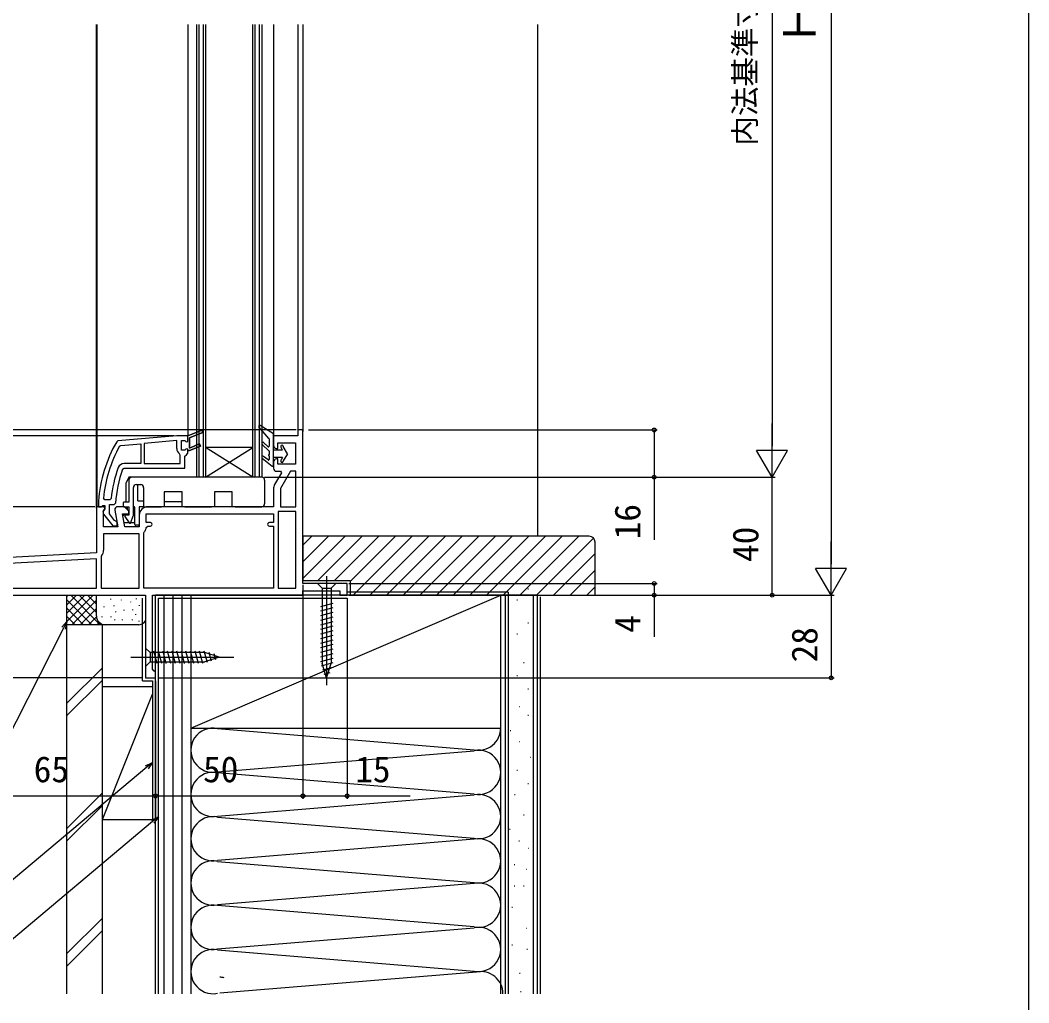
# Model space of a CAD drawing. Units: millimetres, scale not verified. Extents: x -525 to 525, y -783 to 778.
# Drawn here: x 183.1 to 525, y -70.8 to 262.1 of the extents above; entities that cross this region are included whole.
import ezdxf
from ezdxf.enums import TextEntityAlignment as Align

# ---------------------------------------------------------------- set-up
doc = ezdxf.new("R2010")
doc.units = ezdxf.units.MM
doc.header["$LTSCALE"] = 4
for name, color, linetype in [('0-3_YKK_11', 7, 'Continuous'), ('0-5_YKK_12', 2, 'Continuous'), ('0-6_YKK_13', 4, 'Continuous'), ('0-8_YKK_D', 6, 'Continuous'), ('0-9_YKK_ZWAK', 7, 'Continuous'), ('0-A_YSS_K', 3, 'Continuous'), ('0-B_YSS_KE', 3, 'Continuous')]:
    doc.layers.add(name, color=color, linetype=linetype)
doc.styles.add('ＭＳ ゴシック', font='')
doc.styles.get('ＭＳ ゴシック').set_extended_font_data('MS Gothic')

msp = doc.modelspace()

# ---------------------------------------------------------------- linework, layer by layer
at = {"layer": '0-3_YKK_11'}
for p, q in [((216.854, 117.782), (217.247, 118.036)), ((217.869, 109.973), (218.339, 110.3)), ((269, 112.5), (269, 110.3))]:
    msp.add_line(p, q, dxfattribs=at)
for points in [[(165, 67.3), (225.6, 67.3), (225.6, 39.3), (229, 39.3), (229, 41.2), (228.5, 41.7), (228, 42.2), (228, 67.3), (279, 67.3), (279, 68.8), (291.5, 68.8), (291.5, 67.3), (294, 67.3), (294, 71.3), (279, 71.3), (279, 123.3), (277.2, 123.3), (277.2, 121.3), (269, 121.3), (269, 118)], [(244.748, 122.328), (240.5, 120.638), (240.5, 117.164), (243.949, 118.57), (244.251, 117.83), (240.5, 116.3), (240, 116.3), (240, 116.8), (239.41, 116.875), (238.925, 116.5), (237.8, 116.5), (237.8, 119.7), (238.925, 119.7), (239.41, 119.325), (240, 119.4), (240, 121.3), (244.452, 123.072), (240, 121.3), (236.2, 121.3), (216.273, 119.557), (215.885, 119.311)], [(218.339, 110.3), (239, 110.3), (239, 114.4), (239.5, 114.9), (240, 115.4), (240, 116.3), (240.5, 116.3), (244.251, 117.83), (243.949, 118.57), (240.5, 117.164), (240.5, 120.638), (244.748, 122.328)], [(236.2, 117), (236.2, 119.694), (225.2, 118.732), (225.2, 111.9)], [(217.247, 118.036), (224, 118.627), (224, 111.9), (218.339, 111.9)], [(270, 117), (270.5, 117), (270.5, 118.9), (276.5, 118.9), (276.5, 111.7), (270.5, 111.7), (270.5, 113.5), (270, 113.5)], [(225.2, 111.9), (237.4, 111.9), (237.4, 114.809), (237.169, 115.23)], [(270, 109.3), (271.345, 109.3), (271.673, 108.733), (269.389, 104.777)], [(269, 103.327), (269, 97.3), (226.4, 97.3)], [(209.701, 99.148), (209.7, 99.115), (209.7, 97.3), (210.706, 97.3), (211.202, 97.738), (211.8, 97.7), (211.8, 96.6), (211.6, 96.2)], [(213.987, 100.053), (213.49, 99.6), (211.883, 99.6), (211.385, 100.146)], [(215.215, 96.126), (216.207, 90.5), (211.4, 90.5), (211.4, 95.856), (211.942, 96.724), (211.623, 97.3), (209, 97.3), (209, 81.658), (164.948, 79.35)], [(211.413, 94.783), (214.525, 90.8), (216, 90.8), (216, 91.901), (215.525, 92.401), (215.155, 92.592), (213.4, 94.839), (213.4, 98), (214.971, 98), (215.47, 98.471)], [(223.5, 94.4), (223.5, 90.5), (218.644, 90.5), (217.868, 94.9), (220, 94.9), (220, 95.8), (218.5, 97.3), (216.2, 97.3)], [(227.3, 91.9), (225.9, 91.9), (225.9, 94.9), (269, 94.9), (269, 91.9), (267.6, 91.9)], [(225.887, 90.252), (226.384, 90.7), (227.3, 90.7)], [(267.6, 90.7), (269, 90.7), (269, 69.7)], [(223.5, 69.7), (223.5, 88.1), (211.4, 88.1), (211.4, 82.533)], [(269, 69.7), (225.1, 69.7), (225.1, 88.5), (225.238, 88.845)], [(210.718, 80.665), (210.6, 80.343), (210.6, 69.7), (223.5, 69.7)]]:
    msp.add_lwpolyline(points, dxfattribs=at)
for points in [[(276.6, 97.3), (276.6, 109.3), (274.771, 109.3), (271.4, 103.461), (271.4, 97.3)], [(276.6, 69.7), (276.6, 95.7), (270.6, 95.7), (270.6, 69.7)], [(209, 79.656), (166.4, 77.423), (166.4, 69.7), (209, 69.7)]]:
    msp.add_lwpolyline(points, close=True, dxfattribs=at)
for centre, radius, start, end in [((244.6, 122.7), 0.4, 291.69939, 111.69941), ((244.6, 122.7), 0.4, 291.69939, 111.69941), ((255.6, 96.1), 46, 149.69629, 176.20063), ((255.6, 96.1), 44.4, 150.76927, 174.77219), ((238.3, 117), 2.1, 180.00001, 237.42104), ((270, 118), 1, 180.00001, 269.99999), ((270, 112.5), 1, 90.00001, 179.99999), ((255.6, 96.1), 41.8, 159.8128, 174.57386), ((255.6, 96.1), 40.2, 159.81283, 176.6194), ((218.339, 109.8), 2.1, 90, 159.81284), ((270, 110.3), 1, 180.00001, 269.99999), ((271.9, 103.327), 2.9, 150.00001, 180.00002), ((212.2, 95.4), 1, 126.86989, 218.08672), ((216.2, 96.3), 1, 90, 189.99998), ((226.4, 94.4), 2.9, 90.00001, 179.99999), ((223.5, 90.5), 2.4, 316.39716, 354.0622), ((227.3, 91.3), 0.6, 269.99999, 90.00001), ((267.6, 91.3), 0.6, 89.99999, 270.00001), ((208.5, 82.533), 2.9, 319.88081, 0.00001)]:
    msp.add_arc(centre, radius, start, end, dxfattribs=at)
at = {"layer": '0-5_YKK_12'}
for p, q in [((209, 96.801), (209, 260.627)), ((209.199, 97.3), (209.2, 260.627)), ((240, 260.627), (240, 121.299)), ((243, 107.3), (243, 260.627)), ((243.7, 260.627), (243.7, 107.3)), ((245.3, 107.3), (245.3, 260.627)), ((246, 260.627), (246, 107.3)), ((262, 107.3), (262, 260.627)), ((262.7, 260.627), (262.7, 107.3)), ((264.3, 107.3), (264.3, 260.627)), ((265, 260.627), (265, 107.3)), ((269, 260.627), (269, 120.801)), ((277.2, 260.627), (277.2, 122.801)), ((279, 260.627), (279, 122.801)), ((262, 107.3), (246, 117.3)), ((265, 107.3), (243, 107.3))]:
    msp.add_line(p, q, dxfattribs=at)
msp.add_lwpolyline([(246, 107.3), (262, 117.3), (246, 117.3)], dxfattribs=at)
at = {"layer": '0-6_YKK_13'}
for p, q in [((267.452, 120.457), (264.072, 124.405)), ((269, 122.001), (264.46, 124.855)), ((267.5, 120.327), (267.5, 117.752)), ((269, 111.301), (269, 122.001)), ((267.436, 116.26), (265.128, 118.408)), ((267.164, 117.606), (265.672, 118.993)), ((272.055, 116.501), (269, 116.501)), ((271.5, 117.801), (271.5, 117.568)), ((272.055, 116.501), (271.554, 117.368)), ((272.3, 117.801), (272.3, 117.675)), ((273.7, 115.251), (272.3, 117.675)), ((265.154, 113.685), (268.516, 111.064)), ((267.177, 113.128), (265.645, 114.317)), ((267.5, 116.113), (267.5, 114.978)), ((267.5, 114.578), (267.5, 113.286)), ((272.055, 114.001), (269, 114.001)), ((271.5, 112.933), (271.5, 112.701)), ((272.055, 114.001), (271.554, 113.133)), ((273.7, 115.251), (272.3, 112.826)), ((272.3, 112.826), (272.3, 112.701)), ((219.917, 107.134), (219.032, 105.363)), ((220, 106.3), (220, 98.8)), ((221, 107.3), (220.185, 107.3)), ((265, 107.3), (221, 107.3)), ((266, 106.3), (266, 98.3)), ((219, 105.229), (219, 98.8)), ((221.5, 94.272), (221.5, 103.8)), ((222.5, 104.8), (224, 104.8)), ((223, 99.3), (223, 104.8)), ((225, 103.8), (225, 97.3)), ((223, 99.3), (225, 99.3)), ((238, 102.3), (232, 102.3)), ((238, 97.3), (238, 102.3)), ((255, 102.3), (249, 102.3)), ((255, 97.3), (255, 102.3)), ((218, 98.5), (218, 97.6)), ((220, 98.8), (218.3, 98.8)), ((218.3, 97.3), (220, 97.3)), ((219.5, 97), (218.8, 97)), ((219.5, 97), (219.5, 97.3)), ((219.5, 96.3), (219.5, 97)), ((220, 97.3), (220, 94.4)), ((221.7, 97.3), (221.5, 97.3)), ((222, 91.3), (222, 97)), ((225, 97.3), (223.5, 97.3)), ((223.5, 97.3), (223.5, 91.3)), ((225, 97.3), (231, 97.3)), ((232, 99.05), (238, 99.05)), ((239, 97.3), (238, 97.3)), ((251.943, 97.3), (238.943, 97.3)), ((239, 97.3), (248, 97.3)), ((256, 97.3), (255, 97.3)), ((256, 97.3), (265, 97.3)), ((218, 94.5), (218, 94.869)), ((218, 94.5), (218, 94.154)), ((219.5, 94.5), (218, 94.5)), ((218.654, 93.928), (220.126, 91.825)), ((220, 94.4), (218.9, 94.4)), ((219.5, 94.5), (219.5, 94.9)), ((220.654, 91.895), (221.482, 94.169)), ((220.146, 91.8), (218.415, 91.8)), ((221.7, 91.8), (220.598, 91.8)), ((223.2, 91), (222.3, 91)), ((287, 73.8), (286.999, 36.8)), ((285.45, 69.75), (285.45, 44.216)), ((290.1, 71.3), (288.55, 69.75)), ((288.55, 69.75), (288.55, 44.216)), ((289.1, 64.555), (284.9, 63.429)), ((289.1, 63.002), (284.9, 61.877)), ((289.1, 61.449), (284.9, 60.324)), ((289.1, 59.896), (284.9, 58.771)), ((289.1, 58.343), (284.9, 57.218)), ((289.1, 56.79), (284.9, 55.665)), ((289.1, 55.237), (284.9, 54.112)), ((289.1, 53.684), (284.9, 52.559)), ((289.1, 52.131), (284.9, 51.006)), ((225.6, 49.4), (225.6, 43.2)), ((225.6, 49.4), (227.15, 47.85)), ((229.576, 44.2), (228.451, 48.4)), ((231.129, 44.2), (230.004, 48.4)), ((232.682, 44.2), (231.557, 48.4)), ((234.235, 44.2), (233.11, 48.4)), ((235.788, 44.2), (234.663, 48.4)), ((237.341, 44.2), (236.216, 48.4)), ((238.894, 44.2), (237.769, 48.4)), ((240.447, 44.2), (239.321, 48.4)), ((242, 44.2), (240.874, 48.4)), ((243.553, 44.2), (242.427, 48.4)), ((245.106, 44.2), (243.98, 48.4)), ((246.589, 44.459), (245.533, 48.4)), ((248.021, 44.91), (247.208, 47.947)), ((289.1, 50.579), (284.9, 49.453)), ((289.1, 49.026), (284.9, 47.9)), ((220.6, 46.3), (255.6, 46.3)), ((225.6, 43.2), (227.15, 44.75)), ((245.684, 47.85), (227.15, 47.85)), ((227.15, 47.85), (227.15, 44.75)), ((227.15, 44.75), (245.684, 44.75)), ((250.6, 46.3), (245.684, 47.85)), ((250.6, 46.3), (245.684, 44.75)), ((249.453, 45.362), (248.904, 47.412)), ((289.1, 47.473), (284.9, 46.347)), ((289.1, 45.92), (284.9, 44.794)), ((289.1, 44.367), (285.158, 43.311)), ((287, 39.3), (285.45, 44.216)), ((287, 39.3), (285.45, 44.216)), ((288.646, 42.692), (285.61, 41.879)), ((287, 39.3), (288.55, 44.216)), ((288.111, 40.996), (286.061, 40.447))]:
    msp.add_line(p, q, dxfattribs=at)
for points in [[(232, 102.3), (232, 97.3), (231, 97.3)], [(249, 102.3), (249, 97.3), (248, 97.3)], [(290.1, 71.3), (283.9, 71.3), (285.45, 69.75), (288.55, 69.75)]]:
    msp.add_lwpolyline(points, dxfattribs=at)
for centre, radius, start, end in [((264.3, 124.601), 0.3, 57.84718, 220.56105), ((267.3, 120.327), 0.2, 0, 40.56105), ((265.4, 118.701), 0.4, 47.0674, 227.0674), ((267.3, 117.752), 0.2, 227.0674, 0), ((267.3, 116.113), 0.2, 0, 47.0674), ((271.9, 117.801), 0.4, 0, 180), ((271.9, 117.568), 0.4, 180, 210), ((265.4, 114.001), 0.4, 52.18768, 232.05449), ((267.3, 113.286), 0.2, 232.18768, 0), ((267.5, 114.778), 0.2, 90, 270), ((271.9, 112.933), 0.4, 150, 180), ((268.7, 111.301), 0.3, 232.05449, 0), ((271.9, 112.701), 0.4, 180, 0), ((220.185, 107), 0.3, 90, 153.43495), ((221, 106.3), 1, 90, 180), ((265, 106.3), 1, 0, 90), ((219.3, 105.229), 0.3, 153.43495, 180), ((222.5, 103.8), 1, 90, 180), ((224, 103.8), 1, 0, 90), ((218.3, 98.5), 0.3, 90, 180), ((218.3, 97.6), 0.3, 180, 270), ((221.7, 97), 0.3, 0, 90), ((265, 98.3), 1, 270, 0), ((218.9, 94.1), 0.3, 90, 215), ((221.2, 94.272), 0.3, 340, 0), ((220.372, 91.997), 0.3, 215, 340), ((221.7, 91.5), 0.3, 0, 90), ((222.3, 91.3), 0.3, 180, 270), ((223.2, 91.3), 0.3, 270, 0)]:
    msp.add_arc(centre, radius, start, end, dxfattribs=at)
at = {"layer": '0-8_YKK_D'}
for p, q in [((458, 446.8), (458, 77.8)), ((438, 416.8), (438, 117.8)), ((276.7, 123.3), (143, 123.3)), ((280.872, 123.3), (399, 123.3)), ((438, 107.3), (438, 125.487)), ((235.222, 121.3), (143, 121.3)), ((208.2, 121.3), (143, 121.3)), ((438, 107.3), (432.75, 116.393)), ((443.25, 116.393), (432.75, 116.393)), ((438, 107.3), (443.25, 116.393)), ((266, 107.3), (399, 107.3)), ((298, 107.3), (439, 107.3)), ((299, 107.3), (439, 107.3)), ((438, 67.3), (438, 107.3)), ((208.5, 97.3), (143, 97.3)), ((208.5, 97.3), (143, 97.3)), ((458, 67.3), (458, 85.487)), ((458, 67.3), (452.75, 76.393)), ((463.25, 76.393), (452.75, 76.393)), ((458, 67.3), (463.25, 76.393)), ((279, 70.8), (279, -1.7)), ((279, 70.8), (279, -1.7)), ((294.5, 71.3), (399, 71.3)), ((294, 66.3), (294, -1.7)), ((294.5, 67.3), (399, 67.3)), ((295, 67.3), (459, 67.3)), ((296, 67.3), (459, 67.3)), ((297, 67.3), (439, 67.3)), ((458, 67.3), (458, 39.3)), ((224.6, 39.3), (143, 39.3)), ((229, 38.3), (229, -1.7)), ((229, 38.3), (229, -1.7)), ((230, 39.3), (459, 39.3)), ((164, -0.7), (229, -0.7)), ((229, -0.7), (279, -0.7))]:
    msp.add_line(p, q, dxfattribs=at)
for points in [[(398, 123.3), (398, 107.3), (398, 86.091)], [(398, 71.3), (398, 67.3), (398, 53.182)], [(199, 58.442), (197.842, 56.17), (161.539, -15.079), (68.775, -15.079)], [(197.234, 56.48), (199, 58.442), (198.451, 55.86)], [(228, 10.669), (226.047, 9.029), (175.843, -33.097), (87.358, -33.097)], [(225.607, 9.553), (228, 10.669), (226.486, 8.506)], [(279, -0.7), (294, -0.7), (315.277, -0.7)], [(230, -7.733), (228.047, -9.372), (175.843, -53.176), (87.358, -53.176)], [(227.607, -8.848), (230, -7.733), (228.486, -9.895)]]:
    msp.add_lwpolyline(points, dxfattribs=at)
for centre in [(398, 123.3), (398, 107.3), (398, 71.3), (398, 67.3), (438, 67.3), (458, 39.3), (229, -0.7), (229, -0.7), (279, -0.7), (279, -0.7), (294, -0.7)]:
    msp.add_circle(centre, 0.637, dxfattribs=at)
at = {"layer": '0-9_YKK_ZWAK'}
msp.add_lwpolyline([(-525, -782.7), (525, -782.7), (525, 747.3)], dxfattribs=at)
at = {"layer": '0-A_YSS_K'}
for p, q in [((358.5, 260.627), (358.5, 87.3)), ((279, 84.271), (282.029, 87.3)), ((279, 78.614), (287.686, 87.3)), ((279, 72.957), (293.343, 87.3)), ((284, 72.3), (299, 87.3)), ((289.657, 72.3), (304.657, 87.3)), ((295, 71.986), (310.314, 87.3)), ((295.971, 67.3), (315.971, 87.3)), ((301.627, 67.3), (321.627, 87.3)), ((307.284, 67.3), (327.284, 87.3)), ((312.941, 67.3), (332.941, 87.3)), ((318.598, 67.3), (338.598, 87.3)), ((324.255, 67.3), (344.255, 87.3)), ((329.912, 67.3), (349.912, 87.3)), ((335.569, 67.3), (355.569, 87.3)), ((341.225, 67.3), (361.225, 87.3)), ((346.882, 67.3), (366.882, 87.3)), ((352.539, 67.3), (372.539, 87.3)), ((358.196, 67.3), (377.509, 86.613)), ((363.853, 67.3), (378, 81.447)), ((369.51, 67.3), (378, 75.79)), ((355.199, 69.421), (355.399, 69.421)), ((375.167, 67.3), (378, 70.133)), ((199, 57.3), (199, 67.3)), ((199, 58.442), (207.858, 67.3)), ((199, 61.271), (205.029, 67.3)), ((199, 64.099), (202.201, 67.3)), ((199, 66.927), (199.373, 67.3)), ((199, 65.785), (207.485, 57.3)), ((200.314, 67.3), (210.314, 57.3)), ((200.686, 57.3), (209, 65.614)), ((203.142, 67.3), (209, 61.442)), ((205.971, 67.3), (209, 64.271)), ((208.799, 67.3), (209, 67.099)), ((209, 60.3), (209, 67.3)), ((213.755, 66.084), (213.755, 65.884)), ((217.349, 65.78), (217.349, 65.58)), ((220.566, 65.112), (220.566, 64.912)), ((222.415, 66.196), (222.415, 65.996)), ((241, 67.3), (229, 67.3)), ((229, -67.7), (229, 67.3)), ((232, -67.7), (232, 67.3)), ((235, -67.7), (235, 67.3)), ((238, -67.7), (238, 67.3)), ((241, 22.3), (346, 67.3)), ((241, 67.3), (241, -67.7)), ((347.5, 67.3), (347.5, -67.7)), ((351.469, 65.691), (351.669, 65.691)), ((357, 67.3), (357, -67.7)), ((359.5, -67.7), (359.5, 66.801)), ((199, 62.957), (204.657, 57.3)), ((203.515, 57.3), (209, 62.785)), ((211.495, 63.443), (211.495, 63.243)), ((214.842, 63.777), (214.842, 63.577)), ((215.501, 61.774), (215.501, 61.574)), ((218.294, 62.377), (218.294, 62.177)), ((221.233, 62.442), (221.233, 62.242)), ((223.502, 63.889), (223.502, 63.689)), ((199, 60.128), (201.828, 57.3)), ((206.343, 57.3), (209.018, 59.975)), ((210.828, 60.105), (210.828, 59.905)), ((213.841, 60.105), (213.841, 59.905)), ((215.167, 59.104), (215.167, 58.904)), ((217.682, 59.104), (217.682, 58.904)), ((221.064, 59.104), (221.064, 58.904)), ((222.246, 60.91), (222.246, 60.71)), ((223.333, 58.603), (223.333, 58.403)), ((348.485, 60.97), (348.685, 60.97)), ((212, 57.3), (199, 57.3)), ((209.172, 57.3), (209.966, 58.095)), ((223.351, 57.3), (212, 57.3)), ((355.199, 57.986), (355.399, 57.986)), ((351.469, 54.256), (351.669, 54.256)), ((348.485, 49.034), (348.685, 49.034)), ((353.707, 44.558), (353.907, 44.558)), ((211, 42.758), (199, 30.758)), ((199, 26.515), (211, 38.515)), ((351.469, 40.082), (351.669, 40.082)), ((211, -8.7), (211, 36.3)), ((228, 36.3), (211, 36.3)), ((229, 36.3), (229, -8.7)), ((355.199, 35.606), (355.399, 35.606)), ((211, -8.7), (228, 33.8)), ((348.485, 32.622), (348.685, 32.622)), ((352.215, 29.638), (352.415, 29.638)), ((355.199, 26.654), (355.399, 26.654)), ((241, 22.3), (241, -67.7)), ((250.032, 22.142), (336.968, 14.958)), ((346, -41.423), (346, 22.3)), ((349.231, 21.432), (349.431, 21.432)), ((352.215, 17.703), (352.415, 17.703)), ((250.032, 7.458), (336.968, 14.642)), ((355.945, 12.481), (356.145, 12.481)), ((336.968, -0.042), (250.032, 7.142)), ((351.469, 8.005), (351.669, 8.005)), ((355.199, 3.529), (355.399, 3.529)), ((211, 0.331), (199, -11.669)), ((250.032, -7.542), (336.968, -0.358)), ((350.723, -0.201), (350.923, -0.201)), ((211, -3.911), (199, -15.911)), ((211, -8.7), (229, -8.7)), ((250.032, -7.858), (336.968, -15.042)), ((353.783, -7.132), (353.983, -7.132)), ((348.981, -11.934), (349.181, -11.934)), ((336.968, -15.358), (250.032, -22.542)), ((352.182, -15.935), (352.382, -15.935)), ((355.384, -18.336), (355.584, -18.336)), ((250.032, -22.858), (336.968, -30.042)), ((350.582, -23.938), (350.782, -23.938)), ((354.583, -25.539), (354.783, -25.539)), ((336.968, -30.358), (250.032, -37.542)), ((350.582, -31.141), (350.782, -31.141)), ((353.783, -31.141), (353.983, -31.141)), ((336.968, -45.042), (250.032, -37.858)), ((349.781, -38.344), (349.981, -38.344)), ((211, -42.095), (199, -54.095)), ((211, -46.338), (199, -58.338)), ((250.032, -52.542), (336.968, -45.358)), ((354.583, -45.547), (354.783, -45.547)), ((349.781, -51.149), (349.981, -51.149)), ((250.032, -52.858), (336.968, -60.042)), ((354.917, -52.573), (355.117, -52.573)), ((337.75, -60.358), (250.814, -67.542)), ((352.422, -60.683), (352.622, -60.683)), ((352.735, -66.91), (352.935, -66.91))]:
    msp.add_line(p, q, dxfattribs=at)
for centre, radius, start, end in [((212, 60.3), 3, 180, 270), ((223.1, 60.3), 3, 270, 326.44238), ((248.5, 14.8), 7.5, 78.21647, 281.78351), ((338.5, 22.3), 7.5, 258.21646, 0), ((338.5, 7.3), 7.5, 258.21646, 101.78354), ((248.5, -0.2), 7.5, 78.21647, 281.78351), ((338.5, -7.7), 7.5, 258.21646, 101.78354), ((248.5, -15.2), 7.5, 78.21647, 281.78351), ((338.5, -22.7), 7.5, 258.21646, 101.78354), ((248.5, -30.2), 7.5, 78.21647, 281.78352), ((338.5, -37.7), 7.5, 258.21646, 101.78354), ((248.5, -45.2), 7.5, 78.21647, 281.78351), ((338.5, -52.7), 7.5, 258.21646, 101.78354), ((248.5, -60.2), 7.5, 78.21647, 281.78351), ((339.282, -67.7), 7.5, 359.99997, 101.78354), ((250.782, -69.618), 7.5, 78.21647, 90.06416)]:
    msp.add_arc(centre, radius, start, end, dxfattribs=at)
at = {"layer": '0-B_YSS_KE'}
for p, q in [((224.651, 38.3), (224.651, 66.3)), ((348.5, 68.3), (294, 68.3)), ((346, -67.7), (346, 67.3)), ((348.5, 68.3), (348.5, -67.7)), ((199, -67.7), (199, 57.3))]:
    msp.add_line(p, q, dxfattribs=at)
for points in [[(376, 87.3), (279, 87.3), (279, 72.3), (295, 72.3), (295, 67.3), (378, 67.3), (378, 85.3)], [(230, -67.7), (230, 66.3), (294, 66.3)], [(358.5, -67.7), (358.5, 67.3), (346, 67.3)], [(211, -67.7), (211, 57.3), (199, 57.3)], [(224.651, 38.3), (228, 38.3), (228, -8.7)]]:
    msp.add_lwpolyline(points, dxfattribs=at)
msp.add_lwpolyline([(346, 22.3), (346, 67.3), (241, 67.3), (241, 22.3)], close=True, dxfattribs=at)
msp.add_arc((376, 85.3), 2, 0.00001, 89.99999, dxfattribs=at)

# ---------------------------------------------------------------- texts
at = {"layer": '0-8_YKK_D', "style": 'ＭＳ ゴシック'}
for s, height, p in [('内法基準寸法h', 7.331, (434.636, 219.63)), ('Ｈ', 11, (456, 253.948)), ('16', 8.798, (396, 86.25)), ('40', 8.798, (436, 78.573)), ('4', 8.798, (396, 54.568)), ('28', 8.798, (456, 44.539))]:
    msp.add_text(s, height=height, rotation=90, dxfattribs=at).set_placement(p, align=Align.BOTTOM_LEFT)
for s, p in [('65', (187.739, 1.3)), ('50', (245.136, 1.3)), ('15', (296.709, 1.3))]:
    msp.add_text(s, height=8.798, dxfattribs=at).set_placement(p, align=Align.BOTTOM_LEFT)

doc.saveas('drawing.dxf')
